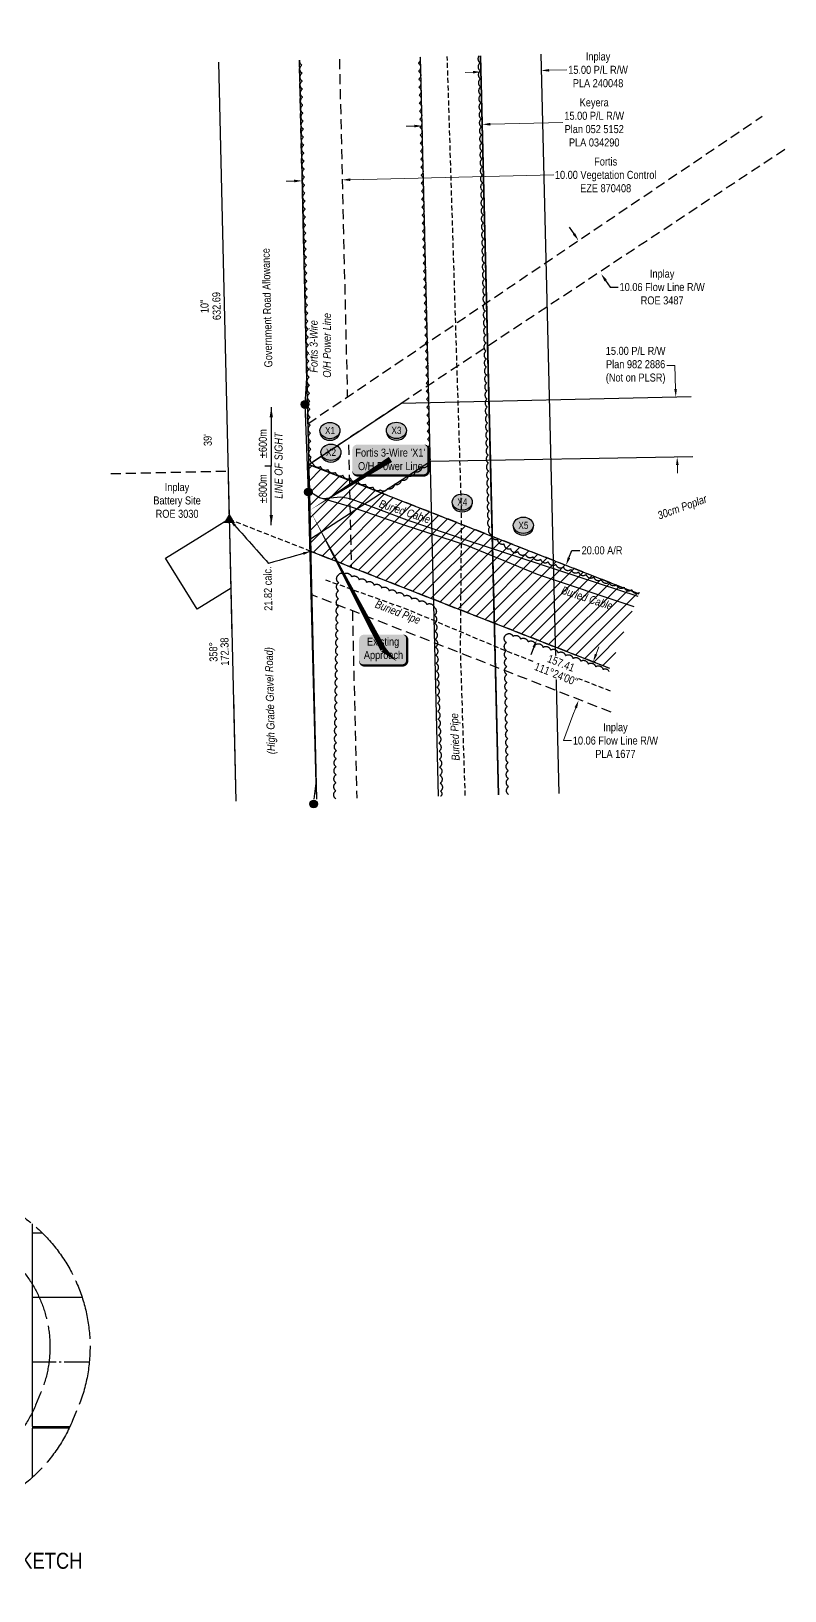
# Model space of a CAD drawing. Extents: x 606063 to 618175, y 5894688 to 5903993.
# Drawn here: x 617234 to 618175, y 5897957 to 5899905 of the extents above; entities that cross this region are included whole.
import ezdxf
from ezdxf.enums import TextEntityAlignment as Align

# ---------------------------------------------------------------- set-up
doc = ezdxf.new("R2010")
doc.units = 0
doc.header["$LTSCALE"] = 5
doc.header["$PDMODE"] = 34
doc.header["$PDSIZE"] = 0.5
for name, pattern in [('0', [1, 1, 0]), ('foc-ACCESSROAD', [3.75, 2.5, -1.25]), ('foc-BUFFER', [16.75, 15, -1.75]), ('foc-FLOWLINE', [3.75, 2.5, -1.25]), ('foc-QUARTERLINE', [33, 25, -3, 2, -3]), ('foc-TIELINE', [1.875, 1.25, -0.625]), ('POWERLINE5', [7.8, 2.4, -0.6, 0.6, -0.6, 0.6, -0.6, 2.4]), ('UG_PIPE', [1.875, 1.25, -0.625])]:
    doc.linetypes.add(name, pattern=pattern)
doc.layers.get('Defpoints').update_dxf_attribs({"color": 9})
for name, color, linetype in [('AS-CABLE', 224, 'foc-CABLE'), ('AS-PIPE-UG', 44, 'UG_PIPE'), ('AS-PIPE-UG-T', 44, 'Continuous'), ('AS-POWER', 104, 'foc-POWER'), ('AS-POWER-EXISTING', 72, 'POWERLINE5'), ('AS-POWER-T', 104, 'Continuous'), ('AUX-BUFFER', 7, 'foc-BUFFER'), ('C-FLOWLINE', 13, 'foc-FLOWLINE'), ('C-RW', 13, 'Continuous'), ('C-WS', 13, 'foc-ACCESSROAD'), ('C-WS-S', 13, 'Continuous'), ('DETAIL-T', 7, 'Continuous'), ('F-EZE', 190, 'foc-FLOWLINE'), ('F-RW', 190, 'Continuous'), ('L-BD', 7, 'Continuous'), ('L-MON', 1, 'Continuous'), ('L-QSEC', 8, 'foc-QUARTERLINE'), ('L-ROAD-T', 7, 'Continuous'), ('L-SEC', 7, 'Continuous'), ('L-TIE', 7, 'foc-TIELINE'), ('P-CROSSINGS', 250, 'Continuous'), ('P-PROPOSED', 10, 'Continuous'), ('P-PROPOSED-EXISTING-H', 59, 'Continuous'), ('P-TXT', 4, 'Continuous'), ('T-BUSH', 110, '0'), ('T-BUSH-T', 110, 'Continuous')]:
    doc.layers.add(name, color=color, linetype=linetype)
for name, color, linetype, lineweight in [('AS-GENERAL', 48, 'Continuous', 18), ('C-FLOWLINE-T', 13, 'Continuous', 9), ('C-RW-T', 13, 'Continuous', 9), ('C-WS-T', 13, 'Continuous', 9), ('F-EZE-T', 190, 'Continuous', 9), ('F-RW-T', 190, 'Continuous', 9)]:
    doc.layers.add(name, color=color, linetype=linetype, lineweight=lineweight)
doc.styles.add('80', font='ARIALN.TTF', dxfattribs={"height": 10})
doc.styles.add('80CG', font='ARIALN.TTF', dxfattribs={"height": 10})
doc.styles.add('80L', font='ARIALN.TTF', dxfattribs={"height": 10})
doc.styles.add('80LS', font='ARIALNI.TTF', dxfattribs={"height": 10})
doc.styles.add('Crossing', font='ARIALN.TTF', dxfattribs={"height": 10})
doc.styles.add('foc-LtypeFont', font='ARIALN.TTF', dxfattribs={"height": 7.35})
doc.linetypes.add('foc-CABLE', pattern='A,2,-1,["C",foc-LtypeFont,S=0.2,R=0,X=-0.625,Y=-0.75],-1.24,8', length=12.24)
doc.linetypes.add('foc-POWER', pattern='A,6,-1,["P",foc-LtypeFont,S=0.2,R=0,X=-0.625,Y=-0.75],-1.24,4', length=12.24)
doc.linetypes.add('foc-POWER-NOLINE', pattern='A,0,-4,["P",foc-LtypeFont,S=0.2,R=0,X=-0.625,Y=-0.75],-8.24', length=12.24)
doc.dimstyles.new('COMPASS', dxfattribs={"dimscale": 5, "dimtxt": 10, "dimasz": 2.5, "dimexe": 0.2, "dimexo": 0.0625, "dimgap": 0.5, "dimtad": 0, "dimtih": 1, "dimtoh": 1, "dimzin": 0, "dimdsep": 46, "dimtxsty": '80', "dimcen": 0.1, "dimse1": 1, "dimse2": 1, "dimclrd": 256, "dimclrt": 256, "dimaunit": 1, "dimadec": 4, "dimazin": 0, "dimtfac": 0.06, "dimtofl": 0, "dimtmove": 0, "dimatfit": 1, "dimfxl": 0.2, "dimtolj": 1, "dimtzin": 0, "dimlwd": -1, "dimarcsym": 0})
doc.dimstyles.new('Compass 5 000', dxfattribs={"dimscale": 5, "dimtxt": 9, "dimasz": 2, "dimexe": 0.2, "dimexo": 0.0625, "dimgap": 0.5, "dimtad": 0, "dimtih": 1, "dimtoh": 1, "dimzin": 0, "dimdsep": 46, "dimtxsty": '80CG', "dimcen": 0.1, "dimse1": 1, "dimse2": 1, "dimclrd": 256, "dimclrt": 256, "dimaunit": 1, "dimadec": 4, "dimazin": 0, "dimtfac": 0.06, "dimtofl": 0, "dimtmove": 0, "dimatfit": 1, "dimfxl": 0.2, "dimtolj": 1, "dimtzin": 0, "dimlwd": -1, "dimarcsym": 0})

# ---------------------------------------------------------------- blocks, each defined once
blk = doc.blocks.new('*U562')
h = blk.add_hatch(color=255)
edge = h.paths.add_edge_path()
edge.add_line((-41.5, -20), (41.5, -20))
edge.add_arc((41.5, -14), 6, 270, 360)
edge.add_line((47.5, -14), (47.5, 12.5))
edge.add_arc((41.5, 12.5), 6, 0, 90)
edge.add_line((41.5, 18.5), (-41.5, 18.5))
edge.add_arc((-41.5, 12.5), 6, 90, 180)
edge.add_line((-47.5, 12.5), (-47.5, -14))
edge.add_arc((-41.5, -14), 6, 180, 270)
at = {"color": 104, "flags": 128}
blk.add_lwpolyline([(-41.5, -20, 3, 3, 0), (41.5, -20, 3, 3, 0.414214), (47.5, -14, 3, 3, 0), (47.5, 12.5, 3, 0, 0.414214), (41.5, 18.5, 0, 0, 0), (-41.5, 18.5, 0, 0, 0.414214), (-47.5, 12.5, 0, 0, 0), (-47.5, -14, 0, 3, 0.414214)], format="xyseb", close=True, dxfattribs=at)
blk.add_lwpolyline([(-100.5, -63.4, 0, 7.5, 0), (0, 0, 0, 0, 0)], format="xyseb", dxfattribs=at)
at = {"color": 104, "style": '80'}
blk.add_attdef('ENTER_TEXT_001', (-26.8, -4.9), '', height=10, dxfattribs=at)
blk = doc.blocks.new('POWERPOLE')
h = blk.add_hatch(color=255)
edge = h.paths.add_edge_path()
edge.add_arc((0, 0), 0.96, 0, 360)
at = {"linetype": 'Continuous'}
for p, q in [((0.68, -0.68), (-0.68, 0.68)), ((-0.68, -0.68), (0.68, 0.68))]:
    blk.add_line(p, q, dxfattribs=at)
blk.add_circle((0, 0), 0.96, dxfattribs=at)
blk = doc.blocks.new('STRIA')
blk.add_hatch(color=255).paths.add_polyline_path([(-0.04, 1.52), (-1.47, -0.87), (1.39, -0.87)])
blk = doc.blocks.new('STRIAA')
blk.add_blockref('STRIA', (0, 0))
blk = doc.blocks.new('STRIB')
at = {"color": 1}
blk.add_solid([(-1.12, -0.67), (-0.04, 1.13), (1.04, -0.67)], dxfattribs=at)
blk = doc.blocks.new('STRIBB')
blk.add_blockref('STRIB', (0, 0))
blk = doc.blocks.new('STRICC')
for name in ['STRIAA', 'STRIBB']:
    blk.add_blockref(name, (0, 0))
blk = doc.blocks.new('fdspike')
blk.add_blockref('STRICC', (0, 0))
blk = doc.blocks.new('*U556')
h = blk.add_hatch(color=255)
edge = h.paths.add_edge_path()
edge.add_line((-24, -20), (24, -20))
edge.add_arc((24, -14), 6, 270, 360)
edge.add_line((30, -14), (30, 12.5))
edge.add_arc((24, 12.5), 6, 0, 90)
edge.add_line((24, 18.5), (-24, 18.5))
edge.add_arc((-24, 12.5), 6, 90, 180)
edge.add_line((-30, 12.5), (-30, -14))
edge.add_arc((-24, -14), 6, 180, 270)
at = {"color": 1, "flags": 128}
for points in [[(-91.5, 174, 0, 7.5, 0), (0, 0, 0, 0, 0)], [(16.7, -14.7, 0, 7.5, 0), (0, 0, 0, 0, 0)]]:
    blk.add_lwpolyline(points, format="xyseb", dxfattribs=at)
blk.add_lwpolyline([(-24, -20, 3, 3, 0), (24, -20, 3, 3, 0.414214), (30, -14, 3, 3, 0), (30, 12.5, 3, 0, 0.414214), (24, 18.5, 0, 0, 0), (-24, 18.5, 0, 0, 0.414214), (-30, 12.5, 0, 0, 0), (-30, -14, 0, 3, 0.414214)], format="xyseb", close=True, dxfattribs=at)
at = {"color": 1, "style": '80'}
blk.add_attdef('ENTER_TEXT_001', (-26.8, -4.9), '', height=10, dxfattribs=at)
blk = doc.blocks.new('*D558')
at = {"layer": 'C-WS-S', "transparency": 16777216}
for p, q in [((617911.5, 5899652), (617905.9, 5899660.3)), ((617950.9, 5899593.8), (617956.5, 5899585.6)), ((617956.5, 5899585.6), (617966.5, 5899585.6))]:
    blk.add_line(p, q, dxfattribs=at)
for points in [[(617912.9, 5899653), (617910.1, 5899651.1), (617917.1, 5899643.7)], [(617952.3, 5899594.8), (617949.5, 5899592.9), (617945.3, 5899602.1)]]:
    blk.add_solid(points, dxfattribs=at)
at = {"layer": 'Defpoints', "color": 0, "transparency": 16777216}
for p in [(618026.5, 5899717.9), (618054.7, 5899676.2), (617945.3, 5899602.1)]:
    blk.add_point(p, dxfattribs=at)
at = {"layer": 'C-WS-S', "transparency": 16777216, "insert": (618021.5, 5899585.6), "char_height": 10, "attachment_point": 5, "style": '80CG'}
blk.add_mtext('\\A1;Inplay\\P10.06 Flow Line R/W\\PROE 3487', dxfattribs=at)
blk = doc.blocks.new('*D559')
at = {"layer": 'C-RW-T', "transparency": 16777216}
for p, q in [((617785.5, 5899854.1), (617775.5, 5899853.8)), ((617880.4, 5899856.4), (617902.4, 5899856.9))]:
    blk.add_line(p, q, dxfattribs=at)
for points in [[(617785.4, 5899855.7), (617785.5, 5899852.4), (617795.5, 5899854.3)], [(617880.4, 5899858), (617880.5, 5899854.7), (617870.4, 5899856.1)]]:
    blk.add_solid(points, dxfattribs=at)
at = {"layer": 'Defpoints', "color": 0, "transparency": 16777216}
for p in [(617870.4, 5899856.1), (617872.2, 5899784.9), (617797.2, 5899783.1)]:
    blk.add_point(p, dxfattribs=at)
at = {"layer": 'C-RW-T', "transparency": 16777216, "insert": (617941.5, 5899856.9), "char_height": 10, "attachment_point": 5, "style": '80CG'}
blk.add_mtext('\\A1;Inplay\\P15.00 P/L R/W\\PPLA 240048', dxfattribs=at)
blk = doc.blocks.new('*D560')
at = {"layer": 'Defpoints', "color": 0, "transparency": 16777216}
for p in [(617797.1, 5899788.8), (617797.6, 5899765), (617722.7, 5899763.1)]:
    blk.add_point(p, dxfattribs=at)
at = {"layer": 'F-RW-T', "transparency": 16777216}
for p, q in [((617712.1, 5899786.7), (617702.1, 5899786.4)), ((617807.1, 5899789), (617897.6, 5899791.2))]:
    blk.add_line(p, q, dxfattribs=at)
for points in [[(617712.1, 5899788.4), (617712.2, 5899785), (617722.1, 5899786.9)], [(617807, 5899790.7), (617807.1, 5899787.3), (617797.1, 5899788.8)]]:
    blk.add_solid(points, dxfattribs=at)
at = {"layer": 'F-RW-T', "transparency": 16777216, "insert": (617936.7, 5899791.2), "char_height": 10, "attachment_point": 5, "style": '80CG'}
blk.add_mtext('\\A1;Keyera\\P15.00 P/L R/W\\PPlan 052 5152\\PPLA 034290', dxfattribs=at)
blk = doc.blocks.new('*D561')
at = {"layer": 'Defpoints', "color": 0, "transparency": 16777216}
for p in [(617622.2, 5899719.5), (617574.6, 5899616.5), (617624.6, 5899617.7)]:
    blk.add_point(p, dxfattribs=at)
at = {"layer": 'F-EZE-T', "transparency": 16777216}
for p, q in [((617632.2, 5899719.7), (617886.2, 5899725.7)), ((617562.3, 5899718.1), (617552.3, 5899717.9))]:
    blk.add_line(p, q, dxfattribs=at)
for points in [[(617562.2, 5899719.8), (617562.3, 5899716.4), (617572.3, 5899718.3)], [(617632.2, 5899721.4), (617632.3, 5899718.1), (617622.2, 5899719.5)]]:
    blk.add_solid(points, dxfattribs=at)
at = {"layer": 'F-EZE-T', "transparency": 16777216, "insert": (617951, 5899725.7), "char_height": 10, "attachment_point": 5, "style": '80CG'}
blk.add_mtext('\\A1;Fortis\\P10.00 Vegetation Control\\PEZE 870408', dxfattribs=at)
blk = doc.blocks.new('*D563')
at = {"layer": 'Defpoints', "color": 0, "transparency": 16777216}
for p in [(617876.2, 5899248.1), (617901.5, 5899238.2), (617839.8, 5899155)]:
    blk.add_point(p, dxfattribs=at)
at = {"layer": 'P-TXT', "transparency": 16777216}
for p, q in [((617905.1, 5899247.5), (617908.8, 5899256.8)), ((617908.8, 5899256.8), (617918.8, 5899256.8)), ((617861.3, 5899135.8), (617857.7, 5899126.5))]:
    blk.add_line(p, q, dxfattribs=at)
for points in [[(617903.6, 5899248.1), (617906.7, 5899246.9), (617901.5, 5899238.2)], [(617859.8, 5899136.4), (617862.9, 5899135.2), (617865, 5899145.1)]]:
    blk.add_solid(points, dxfattribs=at)
at = {"layer": 'P-TXT', "transparency": 16777216, "insert": (617946.5, 5899256.8), "char_height": 10, "attachment_point": 5, "style": '80CG'}
blk.add_mtext('\\A1;20.00 A/R', dxfattribs=at)
blk = doc.blocks.new('*D564')
at = {"layer": 'Defpoints', "color": 0, "transparency": 16777216}
for p in [(617966.4, 5899446.6), (618038.5, 5899448.3), (617968.2, 5899371.6)]:
    blk.add_point(p, dxfattribs=at)
at = {"layer": 'F-RW-T', "transparency": 16777216}
for p, q in [((618037.5, 5899487.8), (618027.5, 5899487.8)), ((618038.2, 5899458.3), (618037.5, 5899487.8)), ((618040.5, 5899363.3), (618040.7, 5899353.3))]:
    blk.add_line(p, q, dxfattribs=at)
for points in [[(618039.9, 5899458.3), (618036.6, 5899458.3), (618038.5, 5899448.3)], [(618042.1, 5899363.4), (618038.8, 5899363.3), (618040.2, 5899373.3)]]:
    blk.add_solid(points, dxfattribs=at)
at = {"layer": 'F-RW-T', "transparency": 16777216, "insert": (617988.4, 5899487.8), "char_height": 10, "attachment_point": 5, "style": '80CG'}
blk.add_mtext('\\A1;15.00 P/L R/W\\PPlan 982 2886\\P(Not on PLSR)', dxfattribs=at)
blk = doc.blocks.new('*D565')
at = {"layer": 'C-FLOWLINE-T', "transparency": 16777216}
for p, q in [((617939, 5899127), (617942.5, 5899136.3)), ((617898.2, 5899019.2), (617910.2, 5899050.8)), ((617913.7, 5899060.1), (617910.2, 5899050.8)), ((617908.2, 5899019.2), (617898.2, 5899019.2))]:
    blk.add_line(p, q, dxfattribs=at)
for points in [[(617937.4, 5899127.5), (617940.5, 5899126.4), (617935.4, 5899117.6)], [(617912.1, 5899060.7), (617915.3, 5899059.5), (617917.2, 5899069.5)]]:
    blk.add_solid(points, dxfattribs=at)
at = {"layer": 'Defpoints', "color": 0, "transparency": 16777216}
for p in [(617927.5, 5899120.6), (617909.3, 5899072.5), (617917.2, 5899069.5)]:
    blk.add_point(p, dxfattribs=at)
at = {"layer": 'C-FLOWLINE-T', "transparency": 16777216, "insert": (617963.2, 5899019.2), "char_height": 10, "attachment_point": 5, "style": '80CG'}
blk.add_mtext('\\A1;Inplay\\P10.06 Flow Line R/W\\PPLA 1677', dxfattribs=at)
blk = doc.blocks.new('xing2')
h = blk.add_hatch(color=50)
h.dxf.hatch_style = 1
edge = h.paths.add_edge_path()
edge.add_ellipse((0, 0), major_axis=(-12.5, 0), ratio=0.816297, start_angle=0, end_angle=360)
h = blk.add_hatch(color=250)
h.dxf.hatch_style = 1
edge = h.paths.add_edge_path()
edge.add_ellipse((0, -2), major_axis=(-12.5, 0), ratio=0.816297, start_angle=0, end_angle=180)
edge.add_line((12.5, -2), (12.5, 0))
edge.add_ellipse((0, 0), major_axis=(-12.5, 0), ratio=0.816297, start_angle=0, end_angle=180, ccw=False)
edge.add_line((-12.5, 0), (-12.5, -2))
at = {"color": 250}
blk.add_ellipse((0, 0), major_axis=(-12.5, 0), ratio=0.816297, dxfattribs=at)
blk.add_ellipse((0, -2), major_axis=(-12.5, 0), ratio=0.816297, start_param=0, end_param=3.141593, dxfattribs=at)
at = {"color": 250, "style": 'Crossing'}
blk.add_attdef('CROSSING', text='', height=9, dxfattribs=at).set_placement((0.1, 0), align=Align.MIDDLE_CENTER)
at = {"color": 250, "style": 'Crossing', "flags": 1}
for tag, p in [('OWNER', (0.1, -12.5)), ('DESCRIPTION', (0.1, -25.8)), ('LOCATION', (0.1, -39.3)), ('DWG_REF', (0.1, -52.8))]:
    blk.add_attdef(tag, text='', height=9, dxfattribs=at).set_placement(p, align=Align.MIDDLE_CENTER)

msp = doc.modelspace()

# ---------------------------------------------------------------- hatches: boundary and pattern name
at = {"layer": 'P-PROPOSED-EXISTING-H'}
h = msp.add_hatch(dxfattribs=at)
h.set_pattern_fill('ANSI31', color=256, scale=3.498654, style=0)
h.set_pattern_definition([(45, (837.133, 8356.061), (-7.854701318, 7.854701318), [])])
edge = h.paths.add_edge_path()
edge.add_line((617956.018, 5899109.437), (617583.115, 5899255.561))
edge.add_line((617583.115, 5899255.561), (617580.572, 5899363.92))
edge.add_line((617580.572, 5899363.92), (617992.491, 5899202.507))

# ---------------------------------------------------------------- linework, layer by layer
msp.add_line((617533.683, 5899361.859), (617525.799, 5899361.859))
at = {"layer": 'AS-CABLE', "flags": 128}
for points in [[(617581.055, 5899330.758), (617593.765, 5899322.888), (617598.145, 5899321.503), (617630.695, 5899311.923), (617699.005, 5899288.863), (617777.335, 5899263.473), (617865.675, 5899227.078), (617986.302, 5899186.715)], [(617598.005, 5899321.538), (617620.58, 5899323.643), (617632, 5899321.593), (617702.94, 5899294.833), (617780.285, 5899268.823), (617869.12, 5899239.723), (617991.262, 5899199.371)]]:
    msp.add_lwpolyline(points, dxfattribs=at)
at = {"layer": 'AS-PIPE-UG', "flags": 128}
for points in [[(617775.819, 5898950.435), (617769.905, 5899130.353), (617771.255, 5899303.338), (617753.373, 5899873.498)], [(617957.008, 5899081.075), (617825.07, 5899131.683), (617704.375, 5899182.643), (617601.685, 5899219.563)]]:
    msp.add_lwpolyline(points, dxfattribs=at)
at = {"layer": 'AS-POWER', "linetype": 'foc-POWER-NOLINE', "flags": 128}
msp.add_lwpolyline([(617587.377, 5898946), (617589.908, 5898966.115), (617580.01, 5899329.648), (617575.8, 5899438.993), (617578.026, 5899472.438), (617568.719, 5899869.015)], dxfattribs=at)
at = {"layer": 'AUX-BUFFER', "flags": 128}
for points in [[(617168.12, 5898453.275), (617184.74, 5898446.313, -0.41421356), (617291.901, 5898184.674), (617285.714, 5898169.904, -0.41421356), (617024.075, 5898062.744), (616994.933, 5898074.95, -0.30219197), (616872.249, 5898259.298), (616872.249, 5898261.469, -0.32221698), (617008.484, 5898451.029, -0.20830376)], [(617148.81, 5898407.175), (617165.43, 5898400.213, -0.41421356), (617245.801, 5898203.984), (617239.614, 5898189.214, -0.41421356), (617043.385, 5898108.844), (617014.243, 5898121.05, -0.30219197), (616922.23, 5898259.311), (616922.229, 5898261.482, -0.32685588), (617026.799, 5898404.434, -0.21268658)]]:
    msp.add_lwpolyline(points, format="xyb", close=True, dxfattribs=at)
at = {"layer": 'C-FLOWLINE', "flags": 128}
for points in [[(617956.018, 5899109.437), (617583.115, 5899255.561)], [(617957.955, 5899054.674), (617584.394, 5899201.056)]]:
    msp.add_lwpolyline(points, dxfattribs=at)
at = {"layer": 'C-RW', "flags": 128}
for points in [[(617817.397, 5898951.413), (617794.99, 5899874.508)], [(617869.939, 5899876.327), (617892.348, 5898953.177)]]:
    msp.add_lwpolyline(points, dxfattribs=at)
at = {"layer": 'C-WS', "flags": 128}
for points in [[(617579.374, 5899414.998), (618146.34, 5899799.024)], [(618174.537, 5899757.394), (617580.572, 5899363.92)], [(617333.367, 5899352.694), (617479.621, 5899355.858), (617481.041, 5899296.859), (617489.54, 5898943.695)], [(617992.491, 5899202.507), (617580.572, 5899363.92), (617583.115, 5899255.561), (617956.018, 5899109.437)]]:
    msp.add_lwpolyline(points, dxfattribs=at)
at = {"layer": 'F-EZE', "flags": 128}
for points in [[(617579.374, 5899414.998), (617568.719, 5899869.015)], [(617618.685, 5899870.228), (617628.586, 5899448.332)]]:
    msp.add_lwpolyline(points, dxfattribs=at)
at = {"layer": 'F-EZE'}
for points in [[(617629.989, 5899388.553), (617633.574, 5899235.788)], [(617583.115, 5899255.561), (617580.776, 5899355.22)], [(617590.378, 5898946.071), (617584.394, 5899201.056)], [(617634.853, 5899181.284), (617640.345, 5898947.247)]]:
    msp.add_lwpolyline(points, dxfattribs=at)
at = {"layer": 'F-RW', "flags": 128}
for points in [[(617742.447, 5898949.649), (617720.041, 5899872.688)], [(617794.99, 5899874.508), (617807.289, 5899367.831), (617817.397, 5898951.413)], [(617580.572, 5899363.92), (617696.235, 5899440.541), (618057.845, 5899448.753)], [(618059.619, 5899373.802), (617732.296, 5899367.821), (617582.755, 5899270.919)], [(617483.605, 5899209.573), (617483.495, 5899209.505), (617441.205, 5899183.339), (617401.758, 5899247.093), (617444.049, 5899273.259), (617481.566, 5899296.472)]]:
    msp.add_lwpolyline(points, dxfattribs=at)
at = {"layer": 'L-QSEC', "color": 253, "ltscale": 0.25}
for p, q in [((617248.146, 5898403.999), (617235.099, 5898403.999)), ((617306.533, 5898243.064), (617235.099, 5898243.064))]:
    msp.add_line(p, q, dxfattribs=at)
at = {"layer": 'L-SEC', "color": 253}
for p, q in [((617235.099, 5898415.822), (617235.099, 5898403.999)), ((617235.099, 5898403.999), (617235.099, 5898323.531)), ((617235.099, 5898323.531), (617235.099, 5898243.064)), ((617297.691, 5898323.531), (617235.099, 5898323.531)), ((617235.099, 5898243.064), (617235.099, 5898162.597)), ((617235.099, 5898162.597), (617282.48, 5898162.597)), ((617235.099, 5898160.585), (617235.099, 5898098.581)), ((617281.527, 5898160.585), (617235.099, 5898160.585))]:
    msp.add_line(p, q, dxfattribs=at)
at = {"layer": 'L-SEC', "flags": 128}
for points in [[(617489.908, 5898943.707), (617468.193, 5899866.575)], [(617590.427, 5898946.072), (617568.71, 5899869.015)]]:
    msp.add_lwpolyline(points, dxfattribs=at)
at = {"layer": 'L-TIE'}
msp.add_line((617583.115, 5899255.561), (617481.625, 5899295.268), dxfattribs=at)
at = {"layer": 'P-PROPOSED'}
msp.add_lwpolyline([(617956.018, 5899109.437), (617583.115, 5899255.561), (617580.572, 5899363.92), (617992.491, 5899202.507)], dxfattribs=at)
at = {"layer": 'T-BUSH', "flags": 128}
for points in [[(617719.168, 5899872.667, -0.35298958), (617717.221, 5899865.258, -0.52056705), (617717.464, 5899855.265, -0.52056705), (617717.707, 5899845.272, -0.52056705), (617717.949, 5899835.279, -0.52056705), (617718.192, 5899825.285, -0.52056705), (617718.434, 5899815.292, -0.52056705), (617718.677, 5899805.299, -0.52056705), (617718.919, 5899795.306, -0.52056705), (617719.162, 5899785.313, -0.52056705), (617719.405, 5899775.319, -0.52056705), (617719.647, 5899765.326, -0.52056705), (617719.89, 5899755.333, -0.52056705), (617720.132, 5899745.34, -0.52056705), (617720.375, 5899735.347, -0.52056705), (617720.617, 5899725.353, -0.52056705), (617720.86, 5899715.36, -0.52056705), (617721.103, 5899705.367, -0.52056705), (617721.345, 5899695.374, -0.52056705), (617721.588, 5899685.38, -0.52056705), (617721.83, 5899675.387, -0.52056705), (617722.073, 5899665.394, -0.52056705), (617722.315, 5899655.401, -0.52056705), (617722.558, 5899645.408, -0.52056705), (617722.801, 5899635.414, -0.52056705), (617723.043, 5899625.421, -0.52056705), (617723.286, 5899615.428, -0.52056705), (617723.528, 5899605.435, -0.52056705), (617723.771, 5899595.442, -0.52056705), (617724.014, 5899585.448, -0.52056705), (617724.256, 5899575.455, -0.52056705), (617724.499, 5899565.462, -0.52056705), (617724.741, 5899555.469, -0.52056705), (617724.984, 5899545.476, -0.52056705), (617725.226, 5899535.482, -0.52056705), (617725.469, 5899525.489, -0.52056705), (617725.712, 5899515.496, -0.52056705), (617725.954, 5899505.503, -0.52056705), (617726.197, 5899495.51, -0.52056705), (617726.439, 5899485.516, -0.52056705), (617726.682, 5899475.523, -0.52056705), (617726.924, 5899465.53, -0.52056705), (617727.167, 5899455.537, -0.52056705), (617727.41, 5899445.543, -0.52056705), (617727.652, 5899435.55, -0.52056705), (617727.895, 5899425.557, -0.52056705), (617728.137, 5899415.564, -0.52056705), (617728.38, 5899405.571, -0.52056705), (617728.623, 5899395.577, -0.52056705), (617728.865, 5899385.584, -0.52056705), (617729.108, 5899375.591, -0.52056705), (617729.35, 5899365.598, -0.52056705), (617721.238, 5899360.128, -0.52056705), (617712.737, 5899354.869, -0.52056705), (617704.237, 5899349.609, -0.52056705), (617695.736, 5899344.349, -0.52056705), (617687.235, 5899339.09, -0.52056705), (617678.735, 5899333.83, -0.52056705), (617669.912, 5899332.132, -0.52056705), (617660.605, 5899335.779, -0.52056705), (617651.298, 5899339.426, -0.52056705), (617641.99, 5899343.073, -0.52056705), (617632.683, 5899346.72, -0.52056705), (617623.376, 5899350.367, -0.52056705), (617614.069, 5899354.014, -0.52056705), (617604.762, 5899357.662, -0.52056705), (617595.455, 5899361.309, -0.52056705), (617586.148, 5899364.956, -0.52056705), (617583.355, 5899373.16, -0.52056705), (617583.121, 5899383.153, -0.52056705), (617582.886, 5899393.146, -0.52056705), (617582.651, 5899403.14, -0.52056705), (617582.417, 5899413.133, -0.52056705), (617582.182, 5899423.127, -0.52056705), (617581.948, 5899433.12, -0.52056705), (617581.713, 5899443.113, -0.52056705), (617581.479, 5899453.107, -0.52056705), (617581.244, 5899463.1, -0.52056705), (617581.01, 5899473.094, -0.52056705), (617580.775, 5899483.087, -0.52056705), (617580.541, 5899493.08, -0.52056705), (617580.306, 5899503.074, -0.52056705), (617580.072, 5899513.067, -0.52056705), (617579.837, 5899523.061, -0.52056705), (617579.603, 5899533.054, -0.52056705), (617579.368, 5899543.047, -0.52056705), (617579.134, 5899553.041, -0.52056705), (617578.899, 5899563.034, -0.52056705), (617578.665, 5899573.028, -0.52056705), (617578.43, 5899583.021, -0.52056705), (617578.196, 5899593.014, -0.52056705), (617577.961, 5899603.008, -0.52056705), (617577.726, 5899613.001, -0.52056705), (617577.492, 5899622.995, -0.52056705), (617577.257, 5899632.988, -0.52056705), (617577.023, 5899642.981, -0.52056705), (617576.788, 5899652.975, -0.52056705), (617576.554, 5899662.968, -0.52056705), (617576.319, 5899672.962, -0.52056705), (617576.085, 5899682.955, -0.52056705), (617575.85, 5899692.948, -0.52056705), (617575.616, 5899702.942, -0.52056705), (617575.381, 5899712.935, -0.52056705), (617575.147, 5899722.929, -0.52056705), (617574.912, 5899732.922, -0.52056705), (617574.678, 5899742.915, -0.52056705), (617574.443, 5899752.909, -0.52056705), (617574.209, 5899762.902, -0.52056705), (617573.974, 5899772.896, -0.52056705), (617573.74, 5899782.889, -0.52056705), (617573.505, 5899792.882, -0.52056705), (617573.27, 5899802.876, -0.52056705), (617573.036, 5899812.869, -0.52056705), (617572.801, 5899822.863, -0.52056705), (617572.567, 5899832.856, -0.52056705), (617572.332, 5899842.849, -0.52056705), (617572.098, 5899852.843, -0.52056705), (617571.863, 5899862.836, -0.30027334), (617569.246, 5899869.028, -0.30027334)], [(617792.983, 5899874.459, 0.44068101), (617794.332, 5899865.554, 0.52056705), (617794.539, 5899855.56, 0.52056705), (617794.745, 5899845.566, 0.52056705), (617794.951, 5899835.572, 0.52056705), (617795.158, 5899825.578, 0.52056705), (617795.364, 5899815.584, 0.52056705), (617795.57, 5899805.59, 0.52056705), (617795.777, 5899795.596, 0.52056705), (617795.983, 5899785.602, 0.52056705), (617796.189, 5899775.608, 0.52056705), (617796.396, 5899765.614, 0.52056705), (617796.602, 5899755.62, 0.52056705), (617796.808, 5899745.626, 0.52056705), (617797.015, 5899735.632, 0.52056705), (617797.221, 5899725.638, 0.52056705), (617797.428, 5899715.644, 0.52056705), (617797.634, 5899705.65, 0.52056705), (617797.84, 5899695.656, 0.52056705), (617798.047, 5899685.662, 0.52056705), (617798.253, 5899675.668, 0.52056705), (617798.459, 5899665.674, 0.52056705), (617798.666, 5899655.68, 0.52056705), (617798.872, 5899645.686, 0.52056705), (617799.078, 5899635.692, 0.52056705), (617799.285, 5899625.698, 0.52056705), (617799.491, 5899615.704, 0.52056705), (617799.697, 5899605.71, 0.52056705), (617799.904, 5899595.716, 0.52056705), (617800.11, 5899585.722, 0.52056705), (617800.316, 5899575.728, 0.52056705), (617800.523, 5899565.734, 0.52056705), (617800.729, 5899555.74, 0.52056705), (617800.935, 5899545.746, 0.52056705), (617801.142, 5899535.752, 0.52056705), (617801.348, 5899525.758, 0.52056705), (617801.554, 5899515.764, 0.52056705), (617801.761, 5899505.77, 0.52056705), (617801.967, 5899495.776, 0.52056705), (617802.173, 5899485.782, 0.52056705), (617802.38, 5899475.788, 0.52056705), (617802.586, 5899465.794, 0.52056705), (617802.792, 5899455.8, 0.52056705), (617802.999, 5899445.805, 0.52056705), (617803.205, 5899435.811, 0.52056705), (617803.412, 5899425.817, 0.52056705), (617803.618, 5899415.823, 0.52056705), (617803.824, 5899405.829, 0.52056705), (617804.031, 5899395.835, 0.52056705), (617804.237, 5899385.841, 0.52056705), (617804.443, 5899375.847, 0.52056705), (617804.65, 5899365.853, 0.52056705), (617804.856, 5899355.859, 0.52056705), (617805.062, 5899345.865, 0.52056705), (617805.269, 5899335.871, 0.52056705), (617805.475, 5899325.877, 0.52056705), (617805.681, 5899315.883, 0.52056705), (617805.888, 5899305.889, 0.52056705), (617806.094, 5899295.895, 0.52056705), (617806.3, 5899285.901, 0.52056705), (617807.897, 5899276.633, 0.52056705), (617815.978, 5899270.749, 0.52056705), (617824.059, 5899264.865, 0.52056705), (617832.14, 5899258.98, 0.52056705), (617841.304, 5899255.195, 0.52056705), (617850.781, 5899252.017, 0.52056705), (617860.259, 5899248.839, 0.52056705), (617869.736, 5899245.661, 0.52056705), (617879.214, 5899242.483, 0.52056705), (617888.691, 5899239.306, 0.52056705), (617898.169, 5899236.128, 0.52056705), (617907.647, 5899232.95, 0.52056705), (617917.124, 5899229.772, 0.52056705), (617926.602, 5899226.594, 0.52056705), (617936.079, 5899223.416, 0.52056705), (617945.557, 5899220.238, 0.52056705), (617955.034, 5899217.06, 0.52056705), (617964.512, 5899213.883, 0.52056705), (617973.99, 5899210.705, 0.52056705), (617983.467, 5899207.527, 0.52056705), (617993.039, 5899204.317)], [(617614.136, 5898946.519, -0.52056705), (617614.271, 5898956.514, -0.52056705), (617614.407, 5898966.509, -0.52056705), (617614.542, 5898976.505, -0.52056705), (617614.677, 5898986.5, -0.52056705), (617614.813, 5898996.495, -0.52056705), (617614.948, 5899006.49, -0.52056705), (617615.083, 5899016.486, -0.52056705), (617615.219, 5899026.481, -0.52056705), (617615.354, 5899036.476, -0.52056705), (617615.49, 5899046.471, -0.52056705), (617615.625, 5899056.467, -0.52056705), (617615.76, 5899066.462, -0.52056705), (617615.896, 5899076.457, -0.52056705), (617616.031, 5899086.452, -0.52056705), (617616.166, 5899096.448, -0.52056705), (617616.302, 5899106.443, -0.52056705), (617616.437, 5899116.438, -0.52056705), (617616.573, 5899126.433, -0.52056705), (617616.708, 5899136.428, -0.52056705), (617616.843, 5899146.424, -0.52056705), (617616.979, 5899156.419, -0.52056705), (617617.114, 5899166.414, -0.52056705), (617617.249, 5899176.409, -0.52056705), (617617.385, 5899186.405, -0.52056705), (617617.52, 5899196.4, -0.52056705), (617617.655, 5899206.395, -0.52056705), (617617.791, 5899216.39, -0.52056705), (617617.926, 5899226.386, -0.52056705), (617624.372, 5899227.2, -0.52056705), (617633.752, 5899223.745, -0.52056705), (617643.132, 5899220.29, -0.52056705), (617652.512, 5899216.835, -0.52056705), (617661.892, 5899213.38, -0.52056705), (617671.272, 5899209.925, -0.52056705), (617680.652, 5899206.47, -0.52056705), (617690.032, 5899203.015, -0.52056705), (617699.412, 5899199.559, -0.52056705), (617708.792, 5899196.104, -0.52056705), (617718.172, 5899192.649, -0.52056705), (617727.552, 5899189.194, -0.52056705), (617736.919, 5899185.73, -0.52056705), (617737.264, 5899175.74, -0.52056705), (617737.609, 5899165.749, -0.52056705), (617737.954, 5899155.759, -0.52056705), (617738.299, 5899145.769, -0.52056705), (617738.644, 5899135.779, -0.52056705), (617738.989, 5899125.789, -0.52056705), (617739.334, 5899115.798, -0.52056705), (617739.679, 5899105.808, -0.52056705), (617740.024, 5899095.818, -0.52056705), (617740.369, 5899085.828, -0.52056705), (617740.714, 5899075.838, -0.52056705), (617741.059, 5899065.847, -0.52056705), (617741.405, 5899055.857, -0.52056705), (617741.75, 5899045.867, -0.52056705), (617742.095, 5899035.877, -0.52056705), (617742.44, 5899025.887, -0.52056705), (617742.785, 5899015.896, -0.52056705), (617743.13, 5899005.906, -0.52056705), (617743.475, 5898995.916, -0.52056705), (617743.82, 5898985.926, -0.52056705), (617744.165, 5898975.936, -0.52056705), (617744.51, 5898965.945, -0.52056705), (617744.855, 5898955.955, -0.52056705), (617745.071, 5898949.678, -0.52056705)], [(617829.901, 5898951.682, -0.52056705), (617829.75, 5898961.677, -0.52056705), (617829.599, 5898971.672, -0.52056705), (617829.449, 5898981.667, -0.52056705), (617829.298, 5898991.662, -0.52056705), (617829.147, 5899001.657, -0.52056705), (617828.997, 5899011.652, -0.52056705), (617828.846, 5899021.647, -0.52056705), (617828.695, 5899031.642, -0.52056705), (617828.545, 5899041.637, -0.52056705), (617828.394, 5899051.632, -0.52056705), (617828.244, 5899061.627, -0.52056705), (617828.093, 5899071.622, -0.52056705), (617827.942, 5899081.617, -0.52056705), (617827.792, 5899091.612, -0.52056705), (617827.641, 5899101.607, -0.52056705), (617827.49, 5899111.602, -0.52056705), (617827.34, 5899121.597, -0.52056705), (617827.189, 5899131.592, -0.52056705), (617827.038, 5899141.587, -0.52056705), (617826.888, 5899151.582, -0.52056705), (617835.288, 5899149.51, -0.52056705), (617844.668, 5899146.055, -0.52056705), (617854.048, 5899142.6, -0.52056705), (617863.428, 5899139.145, -0.52056705), (617872.808, 5899135.69, -0.52056705), (617882.188, 5899132.235, -0.52056705), (617891.568, 5899128.78, -0.52056705), (617900.948, 5899125.325, -0.52056705), (617910.328, 5899121.869, -0.52056705), (617919.708, 5899118.414, -0.52056705), (617929.088, 5899114.959, -0.52056705), (617938.468, 5899111.504, -0.52056705), (617947.848, 5899108.049, -0.52056705), (617954.997, 5899105.416, -0.52056705)]]:
    msp.add_lwpolyline(points, format="xyb", dxfattribs=at)

# ---------------------------------------------------------------- block references
ref = msp.add_blockref('*U556', (617673.351, 5899133.065), dxfattribs=dict(xscale=0.99961531, yscale=0.99961531, zscale=0.99961531))
ref.add_attrib('ENTER_TEXT_001', 'Existing', (617653.243, 5899137.785), dxfattribs={"color": 1, "height": 9.9962, "style": '80'})
ref.add_attrib('ENTER_TEXT_002', 'Approach', (617649.237, 5899121.124), dxfattribs={"color": 1, "height": 9.9962, "style": '80'})
at = {"layer": 'AS-POWER-EXISTING', "xscale": 4.998076550000025, "yscale": 4.998076550000025, "zscale": 4.998076550000025}
for p in [(617575.8, 5899438.993), (617575.84, 5899439.023), (617580.01, 5899329.648), (617580.05, 5899329.678), (617586.61, 5898939.903), (617586.65, 5898939.933)]:
    msp.add_blockref('POWERPOLE', p, dxfattribs=at)
at = {"layer": 'AS-POWER-T'}
ref = msp.add_blockref('*U562', (617682.416, 5899370.373), dxfattribs=dict(at, xscale=0.99961531, yscale=0.99961531, zscale=0.99961531))
ref.add_attrib('ENTER_TEXT_001', "Fortis 3-Wire 'X1'", (617638.664, 5899373.859), dxfattribs={"layer": '0', "color": 104, "height": 9.99615, "style": '80'})
ref.add_attrib('ENTER_TEXT_002', 'O/H Power Line', (617641.96, 5899357.021), dxfattribs={"layer": '0', "color": 104, "height": 9.99615, "style": '80'})
at = {"layer": 'L-MON', "xscale": 4.998076550000025, "yscale": 4.998076550000025, "zscale": 4.998076550000025}
msp.add_blockref('fdspike', (617481.585, 5899295.238), dxfattribs=at)
at = {"layer": 'P-CROSSINGS', "xscale": 0.99961531, "yscale": 0.99961531, "zscale": 0.99961531}
for p, values in [((617606.932, 5899406.418), {'CROSSING': 'X1'}), ((617689.835, 5899406.616), {'CROSSING': 'X3'}), ((617608.158, 5899379.266), {'CROSSING': 'X2'}), ((617772.016, 5899317.154), {'CROSSING': 'X4'}), ((617848.251, 5899288.061), {'CROSSING': 'X5'})]:
    msp.add_blockref('xing2', p, dxfattribs=at).add_auto_attribs(values)

# ---------------------------------------------------------------- texts
at = {"char_height": 10, "rotation": 90, "style": '80'}
for s, insert, width, attachment_point in [('%%P600m', (617523.188, 5899371.859), 42.11121, 4), ('\\pi6.37587;{\\fArial Narrow|b0|i1|c0|p34;LINE OF SIGH\\T1.55;T}', (617537.755, 5899314.967), 99.34793, 1), ('%%P800m', (617523.188, 5899351.859), 42.11121, 6)]:
    msp.add_mtext(s, dxfattribs=dict(at, insert=insert, width=width, attachment_point=attachment_point))
at = {"layer": 'AS-CABLE', "char_height": 10, "attachment_point": 1, "rotation": 341.71781, "style": '80L'}
for insert in [(617670.175, 5899320.529), (617897.684, 5899212.506)]:
    msp.add_mtext_dynamic_manual_height_columns('\\pi0.29898;{\\fArial Narrow|b0|i1|c0|p34;Buried Cable}', width=66.03452, gutter_width=99.962, heights=[0], dxfattribs=dict(at, insert=insert))
at = {"layer": 'AS-GENERAL', "style": '80LS'}
msp.add_text('(High Grade Gravel Road)', height=9.99615, rotation=91.344444, dxfattribs=at).set_placement((617531.995, 5899069.038), align=Align.MIDDLE_CENTER)
at = {"layer": 'AS-PIPE-UG-T', "char_height": 9.99615, "attachment_point": 1, "style": '80L'}
for insert, rotation in [((617665.569, 5899195.15), 338.823618), ((617758.811, 5898993.747), 91.882622)]:
    msp.add_mtext_dynamic_manual_height_columns('\\pi0.28613;{\\fArial Narrow|b0|i1|c0|p34;Buried Pipe}', width=58.9877, gutter_width=49.959, heights=[0], dxfattribs=dict(at, insert=insert, rotation=rotation))
at = {"layer": 'AS-POWER', "insert": (617581.521, 5899469.22), "char_height": 9.99284, "attachment_point": 1, "rotation": 90, "style": '80L'}
msp.add_mtext_dynamic_manual_height_columns('\\pi9.56566;{\\fArial Narrow|b0|i1|c0|p34;Fortis 3-Wire\\P\\pi0.04996; O/H Power Line}', width=83.79852, gutter_width=49.994, heights=[0], dxfattribs=at)
at = {"layer": 'DETAIL-T', "color": 3, "insert": (616907.574, 5898004.811), "char_height": 19.99231, "width": 389.90915, "attachment_point": 1, "style": '80CG'}
msp.add_mtext('\\pi2.39566;SURFACE DEVELOPMENT SKETCH\\P\\pi138.22675;{\\H0.7x;SCALE 1:50000}', dxfattribs=at)
at = {"layer": 'L-BD', "style": '80L'}
for s, p in [('632.69', (617465.37, 5899561.932)), ("10''", (617450.38, 5899561.579)), ("39'", (617454.311, 5899394.551)), ('358°', (617461.32, 5899129.952)), ('172.38', (617475.561, 5899130.287))]:
    msp.add_text(s, height=9.9962, rotation=91.3479, dxfattribs=at).set_placement(p, align=Align.MIDDLE)
at = {"layer": 'L-ROAD-T', "style": '80L'}
msp.add_text('Government Road Allowance', height=9.99615, rotation=91.344444, dxfattribs=at).set_placement((617528.346, 5899559.805), align=Align.MIDDLE_CENTER)
at = {"layer": 'P-TXT', "insert": (617524.45, 5899208.892), "char_height": 9.99615, "width": 54.51285, "attachment_point": 2, "rotation": 91.3479, "style": '80L'}
msp.add_mtext('21.82 calc.', dxfattribs=at)
at = {"layer": 'T-BUSH-T', "insert": (618014.205, 5899304.446), "char_height": 9.99615, "attachment_point": 1, "rotation": 20, "style": '80LS'}
msp.add_mtext_dynamic_manual_height_columns('\\pi0.36364;30cm Poplar', width=65.3818, gutter_width=99.962, heights=[0], dxfattribs=at)

# ---------------------------------------------------------------- dimensions: what is measured, and where the dimension line sits
at = {"layer": 'C-RW-T'}
dim = msp.add_linear_dim(base=(617870.429, 5899856.128), p1=(617797.208, 5899783.121), p2=(617872.157, 5899784.941), angle=1.390542, text='Inplay\\P15.00 P/L R/W\\PPLA 240048', dimstyle='Compass 5 000', dxfattribs=at)
dim.commit()
dim.dimension.update_dxf_attribs({"geometry": '*D559', "text_midpoint": (617941.531, 5899856.905), "dimtype": 161})
at = {"layer": 'C-WS-S'}
dim = msp.add_linear_dim(base=(617945.292, 5899602.119), p1=(618026.521, 5899717.867), p2=(618054.719, 5899676.237), angle=304.1111, text='Inplay\\P10.06 Flow Line R/W\\PROE 3487', dimstyle='Compass 5 000', dxfattribs=at)
dim.commit()
dim.dimension.update_dxf_attribs({"geometry": '*D558', "text_midpoint": (618021.508, 5899585.56), "dimtype": 161})
at = {"layer": 'F-EZE-T'}
dim = msp.add_linear_dim(base=(617622.222, 5899719.512), p1=(617574.644, 5899616.509), p2=(617624.611, 5899617.682), angle=1.344375, text='Fortis\\P10.00 Vegetation Control\\PEZE 870408', dimstyle='Compass 5 000', dxfattribs=at)
dim.commit()
dim.dimension.update_dxf_attribs({"geometry": '*D561', "text_midpoint": (617951.042, 5899725.707), "dimtype": 161})
at = {"layer": 'F-RW-T'}
for base, p1, p2, angle, text, picture, middle in [((617797.071, 5899788.751), (617722.7, 5899763.14), (617797.649, 5899764.959), 1.390542, 'Keyera\\P15.00 P/L R/W\\PPlan 052 5152\\PPLA 034290', '*D560', (617936.723, 5899791.192)), ((618038.467, 5899448.294), (617968.171, 5899371.638), (617966.397, 5899446.588), 91.355742, '15.00 P/L R/W\\PPlan 982 2886\\P(Not on PLSR)', '*D564', (617988.447, 5899487.756))]:
    dim = msp.add_linear_dim(base=base, p1=p1, p2=p2, angle=angle, text=text, dimstyle='Compass 5 000', dxfattribs=at)
    dim.commit()
    dim.dimension.update_dxf_attribs({"geometry": picture, "text_midpoint": middle, "dimtype": 161})

# ---------------------------------------------------------------- leaders
at = {"path_type": 1}
for points in [[(617533.683, 5899435.462), (617533.683, 5899361.859)], [(617533.683, 5899288.255), (617533.683, 5899361.859)]]:
    msp.add_leader(points, dimstyle='COMPASS', override={"dimgap": 0.5, "dimtad": 0}, dxfattribs=at)
at = {"layer": 'P-TXT', "path_type": 1}
for points in [[(617481.625, 5899295.268), (617530.262, 5899240.509)], [(617583.115, 5899255.561), (617530.262, 5899240.509)]]:
    msp.add_leader(points, dimstyle='Compass 5 000', override={"dimgap": 0.5, "dimtad": 0}, dxfattribs=at)

# ---------------------------------------------------------------- next in the draw order: texts
at = {"layer": 'C-WS-T', "insert": (617386.017, 5899340.815), "char_height": 9.99615, "attachment_point": 1, "style": '80L', "bg_fill": 3, "box_fill_scale": 1.15, "bg_fill_color": 256, "bg_fill_true_color": 256, "bg_fill_transparency": 0}
msp.add_mtext_dynamic_manual_height_columns('\\pi14.71691;Inplay\\P\\pi0.47274;Battery Site\\P\\pi3.38771;ROE 3030', width=58.80179, gutter_width=249.904, heights=[0], dxfattribs=at)
at = {"layer": 'L-BD', "insert": (617869.632, 5899131.413), "char_height": 9.99615, "width": 55.98569, "attachment_point": 1, "rotation": 338.5934, "line_spacing_factor": 0.905116, "style": '80L', "bg_fill": 3, "box_fill_scale": 1.1, "bg_fill_color": 256, "bg_fill_transparency": 0}
msp.add_mtext('\\pi12.1531;157.41 \\P\\pi0.66366;111°24\'00"', dxfattribs=at)

# ---------------------------------------------------------------- next in the draw order: dimensions: what is measured, and where the dimension line sits
at = {"layer": 'C-FLOWLINE-T'}
dim = msp.add_linear_dim(base=(617917.237, 5899069.459), p1=(617927.518, 5899120.604), p2=(617909.31, 5899072.457), angle=249.285013, text='Inplay\\P10.06 Flow Line R/W\\PPLA 1677', dimstyle='Compass 5 000', override={"dimtmove": 1}, dxfattribs=at)
dim.commit()
dim.dimension.update_dxf_attribs({"geometry": '*D565', "text_midpoint": (617905.415, 5899019.18), "dimtype": 161})
at = {"layer": 'P-TXT'}
dim = msp.add_linear_dim(base=(617901.468, 5899238.175), p1=(617839.769, 5899154.99), p2=(617876.239, 5899248.061), angle=68.601957, text='20.00 A/R', dimstyle='Compass 5 000', dxfattribs=at)
dim.commit()
dim.dimension.update_dxf_attribs({"geometry": '*D563', "text_midpoint": (617946.5, 5899256.796), "dimtype": 161})

doc.saveas('drawing.dxf')
